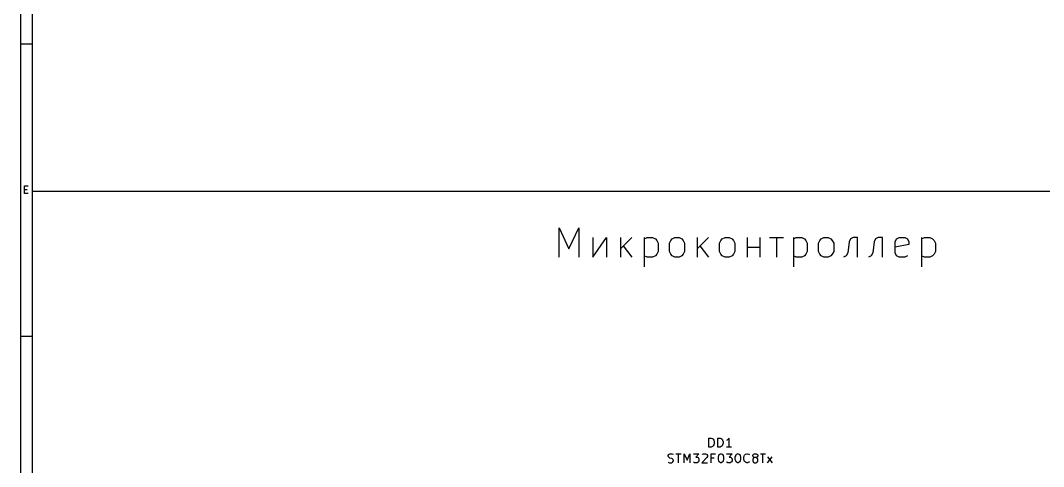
# Model space of a CAD drawing. Extents: x 10 to 584, y -410 to -10.
# Drawn here: x 10 to 185, y -282.3 to -206 of the extents above; entities that cross this region are included whole.
import ezdxf

# ---------------------------------------------------------------- set-up
doc = ezdxf.new("R2010")
doc.units = 0
doc.header["$MEASUREMENT"] = 0
doc.layers.add('BLACK', color=7, linetype='CONTINUOUS')

msp = doc.modelspace()

# ---------------------------------------------------------------- linework, layer by layer
at = {"layer": 'Black'}
for p, q in [((10.0076, -10.0076), (10.0076, -409.981)), ((11.9888, -11.9888), (11.9888, -408)), ((10.0076, -210.007), (11.9888, -210.007)), ((10.7188, -235.585), (10.7188, -234.29)), ((10.7188, -234.29), (11.3284, -234.29)), ((10.7188, -234.899), (11.1506, -234.899)), ((11.3284, -235.585), (10.7188, -235.585)), ((11.938, -235.204), (582.676, -235.204)), ((102.159, -246.482), (102.159, -241.478)), ((102.159, -241.478), (103.81, -245.059)), ((103.81, -245.059), (105.486, -241.478)), ((105.486, -241.478), (105.486, -246.482)), ((107.874, -243.154), (107.874, -246.482)), ((107.874, -246.482), (110.261, -243.154)), ((110.261, -243.154), (110.261, -246.482)), ((112.649, -243.154), (112.649, -246.482)), ((114.554, -243.154), (112.649, -245.059)), ((116.688, -243.154), (116.688, -248.158)), ((116.688, -243.383), (117.17, -243.154)), ((117.17, -243.154), (118.11, -243.154)), ((118.11, -243.154), (118.593, -243.383)), ((121.463, -243.383), (121.92, -243.154)), ((121.92, -243.154), (122.657, -243.154)), ((122.657, -243.154), (123.114, -243.383)), ((125.73, -243.154), (125.73, -246.482)), ((127.66, -243.154), (125.73, -245.059)), ((130.023, -243.383), (130.505, -243.154)), ((130.505, -243.154), (131.216, -243.154)), ((131.216, -243.154), (131.699, -243.383)), ((134.315, -243.154), (134.315, -246.482)), ((136.474, -243.154), (136.474, -246.482)), ((138.125, -243.154), (140.513, -243.154)), ((139.319, -243.154), (139.319, -246.482)), ((142.189, -243.154), (142.189, -248.158)), ((142.189, -243.383), (142.672, -243.154)), ((142.672, -243.154), (143.612, -243.154)), ((143.612, -243.154), (144.094, -243.383)), ((146.939, -243.383), (147.422, -243.154)), ((147.422, -243.154), (148.133, -243.154)), ((148.133, -243.154), (148.615, -243.383)), ((152.425, -243.154), (151.943, -243.383)), ((153.137, -243.154), (152.425, -243.154)), ((153.137, -246.482), (153.137, -243.154)), ((156.718, -243.154), (156.235, -243.383)), ((157.429, -243.154), (156.718, -243.154)), ((157.429, -246.482), (157.429, -243.154)), ((159.817, -243.383), (160.299, -243.154)), ((160.299, -243.154), (161.239, -243.154)), ((161.239, -243.154), (161.722, -243.383)), ((164.109, -243.154), (164.109, -248.158)), ((164.109, -243.383), (164.592, -243.154)), ((164.592, -243.154), (165.532, -243.154)), ((165.532, -243.154), (166.014, -243.383)), ((113.106, -244.577), (114.554, -246.482)), ((118.593, -243.383), (118.821, -243.637)), ((118.821, -243.637), (119.075, -244.094)), ((119.075, -244.094), (119.075, -245.542)), ((120.98, -244.094), (121.209, -243.637)), ((120.98, -245.542), (120.98, -244.094)), ((121.209, -243.637), (121.463, -243.383)), ((123.114, -243.383), (123.368, -243.637)), ((123.368, -243.637), (123.596, -244.094)), ((123.596, -244.094), (123.596, -245.542)), ((126.213, -244.577), (127.66, -246.482)), ((129.565, -244.094), (129.794, -243.637)), ((129.565, -245.542), (129.565, -244.094)), ((129.794, -243.637), (130.023, -243.383)), ((131.699, -243.383), (131.928, -243.637)), ((131.928, -243.637), (132.182, -244.094)), ((132.182, -244.094), (132.182, -245.542)), ((134.315, -244.805), (136.474, -244.805)), ((144.094, -243.383), (144.323, -243.637)), ((144.323, -243.637), (144.577, -244.094)), ((144.577, -244.094), (144.577, -245.542)), ((146.482, -244.094), (146.71, -243.637)), ((146.482, -245.542), (146.482, -244.094)), ((146.71, -243.637), (146.939, -243.383)), ((148.615, -243.383), (148.844, -243.637)), ((148.844, -243.637), (149.098, -244.094)), ((149.098, -244.094), (149.098, -245.542)), ((151.714, -243.865), (151.486, -245.77)), ((151.943, -243.383), (151.714, -243.865)), ((156.007, -243.865), (155.753, -245.77)), ((156.235, -243.383), (156.007, -243.865)), ((159.588, -243.865), (159.817, -243.383)), ((159.588, -245.77), (159.588, -243.865)), ((161.95, -244.348), (159.588, -244.805)), ((161.722, -243.383), (161.95, -243.865)), ((161.95, -243.865), (161.95, -244.348)), ((166.014, -243.383), (166.243, -243.637)), ((166.243, -243.637), (166.497, -244.094)), ((166.497, -244.094), (166.497, -245.542)), ((117.17, -246.482), (116.688, -246.253)), ((118.11, -246.482), (117.17, -246.482)), ((118.593, -246.253), (118.11, -246.482)), ((118.821, -245.999), (118.593, -246.253)), ((119.075, -245.542), (118.821, -245.999)), ((121.209, -245.999), (120.98, -245.542)), ((121.463, -246.253), (121.209, -245.999)), ((121.92, -246.482), (121.463, -246.253)), ((122.657, -246.482), (121.92, -246.482)), ((123.114, -246.253), (122.657, -246.482)), ((123.368, -245.999), (123.114, -246.253)), ((123.596, -245.542), (123.368, -245.999)), ((129.794, -245.999), (129.565, -245.542)), ((130.023, -246.253), (129.794, -245.999)), ((130.505, -246.482), (130.023, -246.253)), ((131.216, -246.482), (130.505, -246.482)), ((131.699, -246.253), (131.216, -246.482)), ((131.928, -245.999), (131.699, -246.253)), ((132.182, -245.542), (131.928, -245.999)), ((142.672, -246.482), (142.189, -246.253)), ((143.612, -246.482), (142.672, -246.482)), ((144.094, -246.253), (143.612, -246.482)), ((144.323, -245.999), (144.094, -246.253)), ((144.577, -245.542), (144.323, -245.999)), ((146.71, -245.999), (146.482, -245.542)), ((146.939, -246.253), (146.71, -245.999)), ((147.422, -246.482), (146.939, -246.253)), ((148.133, -246.482), (147.422, -246.482)), ((148.615, -246.253), (148.133, -246.482)), ((148.844, -245.999), (148.615, -246.253)), ((149.098, -245.542), (148.844, -245.999)), ((151.232, -246.253), (150.749, -246.482)), ((151.486, -245.77), (151.232, -246.253)), ((155.524, -246.253), (155.042, -246.482)), ((155.753, -245.77), (155.524, -246.253)), ((159.817, -246.253), (159.588, -245.77)), ((160.299, -246.482), (159.817, -246.253)), ((161.239, -246.482), (160.299, -246.482)), ((161.722, -246.253), (161.239, -246.482)), ((164.592, -246.482), (164.109, -246.253)), ((165.532, -246.482), (164.592, -246.482)), ((166.014, -246.253), (165.532, -246.482)), ((166.243, -245.999), (166.014, -246.253)), ((166.497, -245.542), (166.243, -245.999)), ((10.0076, -259.994), (11.9888, -259.994)), ((127.762, -278.968), (127.762, -277.444)), ((127.762, -277.444), (128.143, -277.444)), ((128.143, -277.444), (128.346, -277.52)), ((128.346, -277.52), (128.499, -277.647)), ((128.499, -277.647), (128.575, -277.8)), ((128.575, -277.8), (128.651, -278.079)), ((128.651, -278.079), (128.651, -278.308)), ((129.286, -278.968), (129.286, -277.444)), ((129.286, -277.444), (129.667, -277.444)), ((129.667, -277.444), (129.87, -277.52)), ((129.87, -277.52), (130.023, -277.647)), ((130.023, -277.647), (130.099, -277.8)), ((130.099, -277.8), (130.175, -278.079)), ((130.175, -278.079), (130.175, -278.308)), ((130.886, -277.8), (130.734, -277.876)), ((131.039, -277.647), (130.886, -277.8)), ((131.191, -277.444), (131.039, -277.647)), ((131.191, -278.968), (131.191, -277.444)), ((128.143, -278.968), (127.762, -278.968)), ((128.346, -278.892), (128.143, -278.968)), ((128.499, -278.74), (128.346, -278.892)), ((128.575, -278.587), (128.499, -278.74)), ((128.651, -278.308), (128.575, -278.587)), ((129.667, -278.968), (129.286, -278.968)), ((129.87, -278.892), (129.667, -278.968)), ((130.023, -278.74), (129.87, -278.892)), ((130.099, -278.587), (130.023, -278.74)), ((130.175, -278.308), (130.099, -278.587)), ((131.623, -278.968), (130.734, -278.968)), ((120.802, -280.416), (120.879, -280.264)), ((120.802, -280.568), (120.802, -280.416)), ((120.879, -280.721), (120.802, -280.568)), ((120.802, -281.584), (121.031, -281.661)), ((120.879, -280.264), (120.955, -280.213)), ((120.955, -280.772), (120.879, -280.721)), ((120.955, -280.213), (121.082, -280.137)), ((121.082, -280.848), (120.955, -280.772)), ((121.031, -281.661), (121.387, -281.661)), ((121.082, -280.137), (121.463, -280.137)), ((121.387, -280.924), (121.082, -280.848)), ((121.539, -281), (121.387, -280.924)), ((121.387, -281.661), (121.539, -281.584)), ((121.463, -280.137), (121.666, -280.213)), ((121.59, -281.076), (121.539, -281)), ((121.539, -281.584), (121.59, -281.508)), ((121.666, -281.229), (121.59, -281.076)), ((121.59, -281.508), (121.666, -281.356)), ((121.666, -281.356), (121.666, -281.229)), ((122.098, -280.137), (122.987, -280.137)), ((122.555, -281.661), (122.555, -280.137)), ((123.495, -281.661), (123.495, -280.137)), ((123.495, -280.137), (124.003, -281.229)), ((124.003, -281.229), (124.511, -280.137)), ((124.511, -280.137), (124.511, -281.661)), ((125.095, -280.137), (126.035, -280.137)), ((125.146, -281.584), (125.095, -281.508)), ((125.298, -281.661), (125.146, -281.584)), ((125.73, -281.661), (125.298, -281.661)), ((126.035, -280.137), (125.527, -280.721)), ((125.527, -280.721), (125.73, -280.721)), ((125.73, -280.721), (125.882, -280.772)), ((125.882, -281.584), (125.73, -281.661)), ((125.882, -280.772), (125.959, -280.848)), ((125.959, -281.508), (125.882, -281.584)), ((125.959, -280.848), (126.035, -281)), ((126.035, -281.356), (125.959, -281.508)), ((126.035, -281), (126.035, -281.356)), ((127.406, -280.772), (126.543, -281.661)), ((126.543, -281.661), (127.483, -281.661)), ((126.619, -280.264), (126.67, -280.213)), ((126.67, -280.213), (126.822, -280.137)), ((126.822, -280.137), (127.178, -280.137)), ((127.178, -280.137), (127.33, -280.213)), ((127.33, -280.213), (127.406, -280.264)), ((127.406, -280.264), (127.483, -280.416)), ((127.483, -280.568), (127.406, -280.772)), ((127.483, -280.416), (127.483, -280.568)), ((128.143, -281.661), (128.143, -280.137)), ((128.143, -280.137), (128.854, -280.137)), ((128.651, -280.848), (128.143, -280.848)), ((129.362, -280.721), (129.438, -280.416)), ((129.362, -281.076), (129.362, -280.721)), ((129.438, -281.356), (129.362, -281.076)), ((129.438, -280.416), (129.515, -280.264)), ((129.515, -281.508), (129.438, -281.356)), ((129.515, -280.264), (129.591, -280.213)), ((129.591, -281.584), (129.515, -281.508)), ((129.591, -280.213), (129.718, -280.137)), ((129.718, -281.661), (129.591, -281.584)), ((129.718, -280.137), (129.87, -280.137)), ((129.87, -281.661), (129.718, -281.661)), ((129.87, -280.137), (130.023, -280.213)), ((130.023, -281.584), (129.87, -281.661)), ((130.023, -280.213), (130.099, -280.264)), ((130.099, -281.508), (130.023, -281.584)), ((130.099, -280.264), (130.175, -280.416)), ((130.175, -281.356), (130.099, -281.508)), ((130.175, -280.416), (130.226, -280.721)), ((130.226, -281.076), (130.175, -281.356)), ((130.226, -280.721), (130.226, -281.076)), ((130.734, -280.137), (131.699, -280.137)), ((130.81, -281.584), (130.734, -281.508)), ((130.962, -281.661), (130.81, -281.584)), ((131.394, -281.661), (130.962, -281.661)), ((131.699, -280.137), (131.191, -280.721)), ((131.191, -280.721), (131.394, -280.721)), ((131.394, -280.721), (131.547, -280.772)), ((131.547, -281.584), (131.394, -281.661)), ((131.547, -280.772), (131.623, -280.848)), ((131.623, -281.508), (131.547, -281.584)), ((131.623, -280.848), (131.699, -281)), ((131.699, -281.356), (131.623, -281.508)), ((131.699, -281), (131.699, -281.356)), ((132.258, -280.721), (132.334, -280.416)), ((132.258, -281.076), (132.258, -280.721)), ((132.334, -281.356), (132.258, -281.076)), ((132.334, -280.416), (132.41, -280.264)), ((132.41, -281.508), (132.334, -281.356)), ((132.41, -280.264), (132.486, -280.213)), ((132.486, -281.584), (132.41, -281.508)), ((132.486, -280.213), (132.639, -280.137)), ((132.639, -281.661), (132.486, -281.584)), ((132.639, -280.137), (132.766, -280.137)), ((132.766, -281.661), (132.639, -281.661)), ((132.766, -280.137), (132.918, -280.213)), ((132.918, -281.584), (132.766, -281.661)), ((132.918, -280.213), (132.994, -280.264)), ((132.994, -281.508), (132.918, -281.584)), ((132.994, -280.264), (133.071, -280.416)), ((133.071, -281.356), (132.994, -281.508)), ((133.071, -280.416), (133.147, -280.721)), ((133.147, -281.076), (133.071, -281.356)), ((133.147, -280.721), (133.147, -281.076)), ((133.731, -280.772), (133.782, -280.492)), ((133.731, -281), (133.731, -280.772)), ((133.782, -281.28), (133.731, -281)), ((133.782, -280.492), (133.858, -280.34)), ((133.858, -281.432), (133.782, -281.28)), ((133.858, -280.34), (134.01, -280.213)), ((134.01, -281.584), (133.858, -281.432)), ((134.01, -280.213), (134.239, -280.137)), ((134.239, -281.661), (134.01, -281.584)), ((134.239, -280.137), (134.366, -280.137)), ((134.366, -281.661), (134.239, -281.661)), ((134.366, -280.137), (134.595, -280.213)), ((134.595, -281.584), (134.366, -281.661)), ((134.595, -280.213), (134.671, -280.264)), ((134.671, -281.508), (134.595, -281.584)), ((135.255, -280.416), (135.306, -280.264)), ((135.255, -280.492), (135.255, -280.416)), ((135.306, -280.645), (135.255, -280.492)), ((135.306, -280.924), (135.255, -281.076)), ((135.255, -281.076), (135.255, -281.356)), ((135.255, -281.356), (135.306, -281.508)), ((135.306, -280.264), (135.382, -280.213)), ((135.382, -280.721), (135.306, -280.645)), ((135.382, -280.848), (135.306, -280.924)), ((135.306, -281.508), (135.382, -281.584)), ((135.382, -280.213), (135.534, -280.137)), ((135.534, -280.772), (135.382, -280.721)), ((135.534, -280.772), (135.382, -280.848)), ((135.382, -281.584), (135.534, -281.661)), ((135.534, -280.137), (135.814, -280.137)), ((135.814, -280.772), (135.534, -280.772)), ((135.534, -281.661), (135.814, -281.661)), ((135.814, -280.137), (135.966, -280.213)), ((135.966, -280.721), (135.814, -280.772)), ((135.966, -280.848), (135.814, -280.772)), ((135.814, -281.661), (135.966, -281.584)), ((135.966, -280.213), (136.042, -280.264)), ((136.042, -280.645), (135.966, -280.721)), ((136.042, -280.924), (135.966, -280.848)), ((135.966, -281.584), (136.042, -281.508)), ((136.042, -280.264), (136.119, -280.416)), ((136.119, -280.492), (136.042, -280.645)), ((136.119, -281.076), (136.042, -280.924)), ((136.042, -281.508), (136.119, -281.356)), ((136.119, -280.416), (136.119, -280.492)), ((136.119, -281.356), (136.119, -281.076)), ((136.55, -280.137), (137.414, -280.137)), ((136.982, -281.661), (136.982, -280.137)), ((137.795, -281.661), (138.582, -280.645)), ((137.795, -280.645), (138.582, -281.661))]:
    msp.add_line(p, q, dxfattribs=at)

doc.saveas('drawing.dxf')
